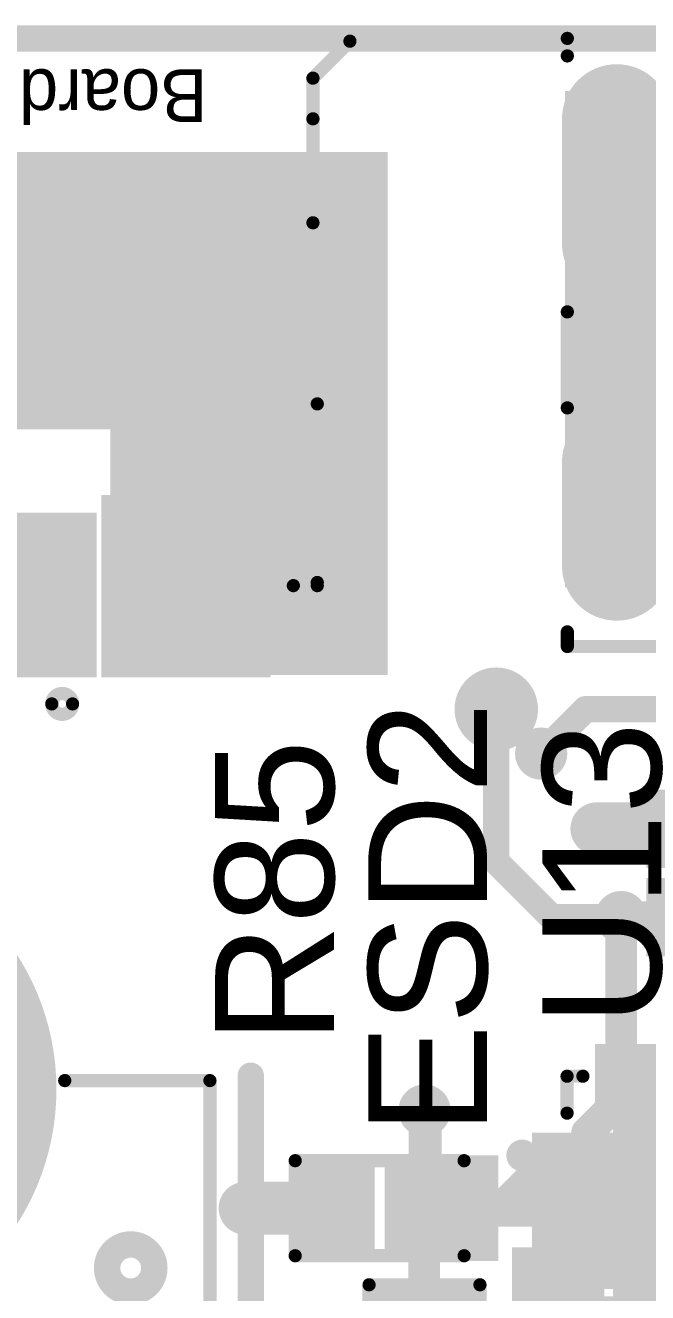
# Model space of a CAD drawing. Header units: millimetres. Extents: x -0.39 to 4.37, y -0.38 to 3.54.
# Drawn here: x 0.3766 to 0.6124, y 3.0368 to 3.5168 of the extents above; entities that cross this region are included whole.
import ezdxf

# ---------------------------------------------------------------- set-up
doc = ezdxf.new("R2010")
doc.units = ezdxf.units.MM
doc.header["$MEASUREMENT"] = 0
for name, color, linetype in [('BottomLayer', 5, 'Continuous'), ('BottomPaste', 16, 'Continuous'), ('BottomSolder', 6, 'Continuous'), ('Mechanical2', 216, 'Continuous'), ('MultiLayer', 9, 'Continuous'), ('PadHoleLayer', 156, 'Continuous'), ('TopLayer', 1, 'Continuous'), ('TopOverlay', 2, 'Continuous'), ('TopPaste', 8, 'Continuous'), ('TopSolder', 216, 'Continuous'), ('ViaHoleLayer', 16, 'Continuous')]:
    doc.layers.add(name, color=color, linetype=linetype)
doc.styles.add('Arial', font='', dxfattribs={"height": 0.2})
doc.styles.get('Arial').set_extended_font_data('Arial')

# ---------------------------------------------------------------- blocks, each defined once
blk = doc.blocks.new('C__0402_B_48')
at = {"layer": 'BottomLayer'}
for points in [[(-0.0095, 0.0125), (-0.0095, -0.0125), (-0.0275, -0.0125), (-0.0275, 0.0125)], [(0.0275, 0.0125), (0.0275, -0.0125), (0.0095, -0.0125), (0.0095, 0.0125)]]:
    blk.add_hatch(color=5, dxfattribs=at).paths.add_polyline_path(points)
at = {"layer": 'BottomPaste'}
for points in [[(-0.0095, 0.0125), (-0.0095, -0.0125), (-0.0275, -0.0125), (-0.0275, 0.0125)], [(0.0275, 0.0125), (0.0275, -0.0125), (0.0095, -0.0125), (0.0095, 0.0125)]]:
    blk.add_hatch(color=16, dxfattribs=at).paths.add_polyline_path(points)
at = {"layer": 'BottomSolder'}
for points in [[(-0.00714, 0.01486), (-0.00714, -0.01486), (-0.02986, -0.01486), (-0.02986, 0.01486)], [(0.02986, 0.01486), (0.02986, -0.01486), (0.00714, -0.01486), (0.00714, 0.01486)]]:
    blk.add_hatch(color=6, dxfattribs=at).paths.add_polyline_path(points)
blk = doc.blocks.new('2305018_2_79')
at = {"layer": 'BottomLayer'}
h = blk.add_hatch(color=5, dxfattribs=at)
edge = h.paths.add_edge_path()
edge.add_arc((0.1752, 0.03937), 0.01673, 180, 360)
edge.add_line((0.19193, 0.03937), (0.19193, 0.07874))
edge.add_arc((0.1752, 0.07874), 0.01673, 0, 180)
edge.add_line((0.15846, 0.07874), (0.15846, 0.03937))
h = blk.add_hatch(color=5, dxfattribs=at)
edge = h.paths.add_edge_path()
edge.add_arc((0.1752, -0.09055), 0.01673, 180, 360)
edge.add_line((0.19193, -0.09055), (0.19193, -0.04331))
edge.add_arc((0.1752, -0.04331), 0.01673, 0, 180)
edge.add_line((0.15846, -0.04331), (0.15846, -0.09055))
at = {"layer": 'BottomSolder'}
h = blk.add_hatch(color=6, dxfattribs=at)
edge = h.paths.add_edge_path()
edge.add_arc((0.1752, 0.03937), 0.02073, 180, 360)
edge.add_line((0.19593, 0.03937), (0.19593, 0.07874))
edge.add_arc((0.1752, 0.07874), 0.02073, 0, 180)
edge.add_line((0.15446, 0.07874), (0.15446, 0.03937))
h = blk.add_hatch(color=6, dxfattribs=at)
edge = h.paths.add_edge_path()
edge.add_arc((0.1752, -0.09055), 0.02073, 180, 360)
edge.add_line((0.19593, -0.09055), (0.19593, -0.04331))
edge.add_arc((0.1752, -0.04331), 0.02073, 0, 180)
edge.add_line((0.15446, -0.04331), (0.15446, -0.09055))
at = {"layer": 'MultiLayer'}
h = blk.add_hatch(color=9, dxfattribs=at)
edge = h.paths.add_edge_path()
edge.add_arc((0.1752, 0.03937), 0.01673, 180, 360)
edge.add_line((0.19193, 0.03937), (0.19193, 0.07874))
edge.add_arc((0.1752, 0.07874), 0.01673, 0, 180)
edge.add_line((0.15846, 0.07874), (0.15846, 0.03937))
h = blk.add_hatch(color=9, dxfattribs=at)
edge = h.paths.add_edge_path()
edge.add_arc((0.1752, -0.09055), 0.01673, 180, 360)
edge.add_line((0.19193, -0.09055), (0.19193, -0.04331))
edge.add_arc((0.1752, -0.04331), 0.01673, 0, 180)
edge.add_line((0.15846, -0.04331), (0.15846, -0.09055))
at = {"layer": 'PadHoleLayer'}
h = blk.add_hatch(color=156, dxfattribs=at)
edge = h.paths.add_edge_path()
edge.add_arc((0.1752, 0.03937), 0.00886, 180, 360)
edge.add_line((0.18406, 0.03937), (0.18406, 0.07874))
edge.add_arc((0.1752, 0.07874), 0.00886, 0, 180)
edge.add_line((0.16634, 0.07874), (0.16634, 0.03937))
h = blk.add_hatch(color=156, dxfattribs=at)
edge = h.paths.add_edge_path()
edge.add_arc((0.1752, -0.09055), 0.00886, 180, 360)
edge.add_line((0.18406, -0.09055), (0.18406, -0.04331))
edge.add_arc((0.1752, -0.04331), 0.00886, 0, 180)
edge.add_line((0.16634, -0.04331), (0.16634, -0.09055))
at = {"layer": 'TopLayer'}
h = blk.add_hatch(color=1, dxfattribs=at)
edge = h.paths.add_edge_path()
edge.add_arc((0.1752, 0.03937), 0.01673, 180, 360)
edge.add_line((0.19193, 0.03937), (0.19193, 0.07874))
edge.add_arc((0.1752, 0.07874), 0.01673, 0, 180)
edge.add_line((0.15846, 0.07874), (0.15846, 0.03937))
h = blk.add_hatch(color=1, dxfattribs=at)
edge = h.paths.add_edge_path()
edge.add_arc((0.1752, -0.09055), 0.01673, 180, 360)
edge.add_line((0.19193, -0.09055), (0.19193, -0.04331))
edge.add_arc((0.1752, -0.04331), 0.01673, 0, 180)
edge.add_line((0.15846, -0.04331), (0.15846, -0.09055))
at = {"layer": 'TopSolder'}
h = blk.add_hatch(color=216, dxfattribs=at)
edge = h.paths.add_edge_path()
edge.add_arc((0.1752, 0.03937), 0.02073, 180, 360)
edge.add_line((0.19593, 0.03937), (0.19593, 0.07874))
edge.add_arc((0.1752, 0.07874), 0.02073, 0, 180)
edge.add_line((0.15446, 0.07874), (0.15446, 0.03937))
h = blk.add_hatch(color=216, dxfattribs=at)
edge = h.paths.add_edge_path()
edge.add_arc((0.1752, -0.09055), 0.02073, 180, 360)
edge.add_line((0.19593, -0.09055), (0.19593, -0.04331))
edge.add_arc((0.1752, -0.04331), 0.02073, 0, 180)
edge.add_line((0.15446, -0.04331), (0.15446, -0.09055))
at = {"layer": 'TopOverlay', "const_width": 0.005}
for points in [[(0.1939, 0.10925), (-0.1939, 0.10925)], [(0.1939, 0.10925), (0.1939, 0.10372)], [(0.1939, 0.01889), (0.1939, -0.01747)], [(0.1939, -0.11442), (0.1939, -0.12106)], [(0.1939, -0.12106), (-0.1939, -0.12106)]]:
    blk.add_lwpolyline(points, dxfattribs=at)
at = {"layer": 'TopOverlay', "const_width": 0.0025}
for points in [[(0.19265, 0.10925, 1), (0.19515, 0.10925, 1)], [(0.19265, 0.10925, 1), (0.19515, 0.10925, 1)], [(0.19265, 0.10372, 1), (0.19515, 0.10372, 1)], [(0.19265, 0.01889, 1), (0.19515, 0.01889, 1)], [(0.19265, -0.01747, 1), (0.19515, -0.01747, 1)], [(0.19265, -0.11442, 1), (0.19515, -0.11442, 1)], [(0.19265, -0.12106, 1), (0.19515, -0.12106, 1)], [(0.19265, -0.12106, 1), (0.19515, -0.12106, 1)]]:
    blk.add_lwpolyline(points, format="xyb", close=True, dxfattribs=at)
blk = doc.blocks.new('14_MLP__2_5_2_5__83')
at = {"layer": 'TopLayer'}
for points in [[(-0.03543, 0.03642), (-0.03543, 0.05925), (-0.02362, 0.05925), (-0.02362, 0.03642)], [(-0.01575, 0.03642), (-0.01575, 0.05925), (-0.00394, 0.05925), (-0.00394, 0.03642)], [(0.00394, 0.03642), (0.00394, 0.05925), (0.01575, 0.05925), (0.01575, 0.03642)], [(0.02362, 0.03642), (0.02362, 0.05925), (0.03543, 0.05925), (0.03543, 0.03642)], [(-0.05925, 0.02559), (-0.03642, 0.02559), (-0.03642, 0.01378), (-0.05925, 0.01378)], [(0.02854, -0.02854), (-0.02854, -0.02854), (-0.02854, 0.02854), (0.02854, 0.02854)], [(0.03642, 0.02559), (0.05925, 0.02559), (0.05925, 0.01378), (0.03642, 0.01378)], [(-0.05925, 0.00591), (-0.03642, 0.00591), (-0.03642, -0.00591), (-0.05925, -0.00591)], [(0.03642, 0.00591), (0.05925, 0.00591), (0.05925, -0.00591), (0.03642, -0.00591)], [(-0.05925, -0.01378), (-0.03642, -0.01378), (-0.03642, -0.02559), (-0.05925, -0.02559)], [(0.03642, -0.01378), (0.05925, -0.01378), (0.05925, -0.02559), (0.03642, -0.02559)], [(-0.02362, -0.03642), (-0.02362, -0.05925), (-0.03543, -0.05925), (-0.03543, -0.03642)], [(-0.00394, -0.03642), (-0.00394, -0.05925), (-0.01575, -0.05925), (-0.01575, -0.03642)], [(0.01575, -0.03642), (0.01575, -0.05925), (0.00394, -0.05925), (0.00394, -0.03642)], [(0.03543, -0.03642), (0.03543, -0.05925), (0.02362, -0.05925), (0.02362, -0.03642)]]:
    blk.add_hatch(color=1, dxfattribs=at).paths.add_polyline_path(points)
at = {"layer": 'TopPaste'}
for points in [[(-0.03543, 0.03642), (-0.03543, 0.05925), (-0.02362, 0.05925), (-0.02362, 0.03642)], [(-0.01575, 0.03642), (-0.01575, 0.05925), (-0.00394, 0.05925), (-0.00394, 0.03642)], [(0.00394, 0.03642), (0.00394, 0.05925), (0.01575, 0.05925), (0.01575, 0.03642)], [(0.02362, 0.03642), (0.02362, 0.05925), (0.03543, 0.05925), (0.03543, 0.03642)], [(-0.05925, 0.02559), (-0.03642, 0.02559), (-0.03642, 0.01378), (-0.05925, 0.01378)], [(0.02854, -0.02854), (-0.02854, -0.02854), (-0.02854, 0.02854), (0.02854, 0.02854)], [(0.03642, 0.02559), (0.05925, 0.02559), (0.05925, 0.01378), (0.03642, 0.01378)], [(-0.05925, 0.00591), (-0.03642, 0.00591), (-0.03642, -0.00591), (-0.05925, -0.00591)], [(0.03642, 0.00591), (0.05925, 0.00591), (0.05925, -0.00591), (0.03642, -0.00591)], [(-0.05925, -0.01378), (-0.03642, -0.01378), (-0.03642, -0.02559), (-0.05925, -0.02559)], [(0.03642, -0.01378), (0.05925, -0.01378), (0.05925, -0.02559), (0.03642, -0.02559)], [(-0.02362, -0.03642), (-0.02362, -0.05925), (-0.03543, -0.05925), (-0.03543, -0.03642)], [(-0.00394, -0.03642), (-0.00394, -0.05925), (-0.01575, -0.05925), (-0.01575, -0.03642)], [(0.01575, -0.03642), (0.01575, -0.05925), (0.00394, -0.05925), (0.00394, -0.03642)], [(0.03543, -0.03642), (0.03543, -0.05925), (0.02362, -0.05925), (0.02362, -0.03642)]]:
    blk.add_hatch(color=8, dxfattribs=at).paths.add_polyline_path(points)
at = {"layer": 'TopSolder'}
for points in [[(-0.03943, 0.03242), (-0.03943, 0.06325), (-0.01962, 0.06325), (-0.01962, 0.03242)], [(-0.01975, 0.03242), (-0.01975, 0.06325), (0.00006, 0.06325), (0.00006, 0.03242)], [(-0.00006, 0.03242), (-0.00006, 0.06325), (0.01975, 0.06325), (0.01975, 0.03242)], [(0.01962, 0.03242), (0.01962, 0.06325), (0.03943, 0.06325), (0.03943, 0.03242)], [(-0.06325, 0.02959), (-0.03242, 0.02959), (-0.03242, 0.00978), (-0.06325, 0.00978)], [(0.03254, -0.03254), (-0.03254, -0.03254), (-0.03254, 0.03254), (0.03254, 0.03254)], [(0.03242, 0.02959), (0.06325, 0.02959), (0.06325, 0.00978), (0.03242, 0.00978)], [(-0.06325, 0.00991), (-0.03242, 0.00991), (-0.03242, -0.00991), (-0.06325, -0.00991)], [(0.03242, 0.00991), (0.06325, 0.00991), (0.06325, -0.00991), (0.03242, -0.00991)], [(-0.06325, -0.00978), (-0.03242, -0.00978), (-0.03242, -0.02959), (-0.06325, -0.02959)], [(0.03242, -0.00978), (0.06325, -0.00978), (0.06325, -0.02959), (0.03242, -0.02959)], [(-0.01962, -0.03242), (-0.01962, -0.06325), (-0.03943, -0.06325), (-0.03943, -0.03242)], [(0.00006, -0.03242), (0.00006, -0.06325), (-0.01975, -0.06325), (-0.01975, -0.03242)], [(0.01975, -0.03242), (0.01975, -0.06325), (-0.00006, -0.06325), (-0.00006, -0.03242)], [(0.03943, -0.03242), (0.03943, -0.06325), (0.01962, -0.06325), (0.01962, -0.03242)]]:
    blk.add_hatch(color=216, dxfattribs=at).paths.add_polyline_path(points)
at = {"layer": 'TopOverlay', "const_width": 0.005}
for points in [[(-0.05, 0.037), (-0.05, 0.051)], [(-0.05, 0.051), (-0.044, 0.051)], [(0.044, 0.051), (0.05, 0.051)], [(0.05, 0.037), (0.05, 0.051)], [(-0.05, -0.051), (-0.05, -0.037)], [(0.05, -0.051), (0.05, -0.037)], [(-0.05, -0.051), (-0.044, -0.051)], [(0.044, -0.051), (0.05, -0.051)]]:
    blk.add_lwpolyline(points, dxfattribs=at)
at = {"layer": 'TopOverlay'}
for points, const_width in [([(-0.05125, 0.051, 1), (-0.04875, 0.051, 1)], 0.0025), ([(-0.05125, 0.051, 1), (-0.04875, 0.051, 1)], 0.0025), ([(-0.04525, 0.051, 1), (-0.04275, 0.051, 1)], 0.0025), ([(0.04275, 0.051, 1), (0.04525, 0.051, 1)], 0.0025), ([(0.04875, 0.051, 1), (0.05125, 0.051, 1)], 0.0025), ([(0.04875, 0.051, 1), (0.05125, 0.051, 1)], 0.0025), ([(-0.05125, 0.037, 1), (-0.04875, 0.037, 1)], 0.0025), ([(0.04875, 0.037, 1), (0.05125, 0.037, 1)], 0.0025), ([(-0.066, 0.021, 1), (-0.068, 0.021, 1)], 0.01), ([(-0.0705, 0.021, 1), (-0.0655, 0.021, 1)], 0.005), ([(-0.0685, 0.021, 1), (-0.0635, 0.021, 1)], 0.005), ([(-0.05125, -0.037, 1), (-0.04875, -0.037, 1)], 0.0025), ([(0.04875, -0.037, 1), (0.05125, -0.037, 1)], 0.0025), ([(-0.05125, -0.051, 1), (-0.04875, -0.051, 1)], 0.0025), ([(-0.05125, -0.051, 1), (-0.04875, -0.051, 1)], 0.0025), ([(-0.04525, -0.051, 1), (-0.04275, -0.051, 1)], 0.0025), ([(0.04275, -0.051, 1), (0.04525, -0.051, 1)], 0.0025), ([(0.04875, -0.051, 1), (0.05125, -0.051, 1)], 0.0025), ([(0.04875, -0.051, 1), (0.05125, -0.051, 1)], 0.0025)]:
    blk.add_lwpolyline(points, format="xyb", close=True, dxfattribs=dict(at, const_width=const_width))
blk = doc.blocks.new('RES0603_120')
at = {"layer": 'TopLayer'}
for points in [[(-0.015, 0.0175), (-0.015, -0.0175), (-0.045, -0.0175), (-0.045, 0.0175)], [(0.045, 0.0175), (0.045, -0.0175), (0.015, -0.0175), (0.015, 0.0175)]]:
    blk.add_hatch(color=1, dxfattribs=at).paths.add_polyline_path(points)
at = {"layer": 'TopPaste'}
for points in [[(-0.015, 0.0175), (-0.015, -0.0175), (-0.045, -0.0175), (-0.045, 0.0175)], [(0.045, 0.0175), (0.045, -0.0175), (0.015, -0.0175), (0.015, 0.0175)]]:
    blk.add_hatch(color=8, dxfattribs=at).paths.add_polyline_path(points)
at = {"layer": 'TopSolder'}
for points in [[(-0.011, 0.0215), (-0.011, -0.0215), (-0.049, -0.0215), (-0.049, 0.0215)], [(0.049, 0.0215), (0.049, -0.0215), (0.011, -0.0215), (0.011, 0.0215)]]:
    blk.add_hatch(color=216, dxfattribs=at).paths.add_polyline_path(points)
at = {"layer": 'TopOverlay', "const_width": 0.005}
for points in [[(-0.048, -0.021), (-0.048, 0.021)], [(0.048, 0.021), (-0.048, 0.021)], [(0.048, -0.021), (0.048, 0.021)], [(0.048, -0.021), (-0.048, -0.021)]]:
    blk.add_lwpolyline(points, dxfattribs=at)
at = {"layer": 'TopOverlay', "const_width": 0.0025}
for points in [[(-0.04925, 0.021, 1), (-0.04675, 0.021, 1)], [(-0.04925, 0.021, 1), (-0.04675, 0.021, 1)], [(0.04675, 0.021, 1), (0.04925, 0.021, 1)], [(0.04675, 0.021, 1), (0.04925, 0.021, 1)], [(-0.04925, -0.021, 1), (-0.04675, -0.021, 1)], [(-0.04925, -0.021, 1), (-0.04675, -0.021, 1)], [(0.04675, -0.021, 1), (0.04925, -0.021, 1)], [(0.04675, -0.021, 1), (0.04925, -0.021, 1)]]:
    blk.add_lwpolyline(points, format="xyb", close=True, dxfattribs=at)
blk = doc.blocks.new('DFN1006_2L_241')
at = {"layer": 'TopLayer'}
for points in [[(-0.02756, 0.01299), (-0.00591, 0.01299), (-0.00591, -0.01299), (-0.02756, -0.01299)], [(0.00591, 0.01299), (0.02756, 0.01299), (0.02756, -0.01299), (0.00591, -0.01299)]]:
    blk.add_hatch(color=1, dxfattribs=at).paths.add_polyline_path(points)
at = {"layer": 'TopOverlay'}
blk.add_hatch(color=2, dxfattribs=at).paths.add_polyline_path([(-0.045, -0.02), (-0.032, -0.02), (-0.032, 0.02), (-0.045, 0.02)])
at = {"layer": 'TopPaste'}
for points in [[(-0.02756, 0.01299), (-0.00591, 0.01299), (-0.00591, -0.01299), (-0.02756, -0.01299)], [(0.00591, 0.01299), (0.02756, 0.01299), (0.02756, -0.01299), (0.00591, -0.01299)]]:
    blk.add_hatch(color=8, dxfattribs=at).paths.add_polyline_path(points)
at = {"layer": 'TopSolder'}
for points in [[(-0.03156, 0.01699), (-0.00191, 0.01699), (-0.00191, -0.01699), (-0.03156, -0.01699)], [(0.00191, 0.01699), (0.03156, 0.01699), (0.03156, -0.01699), (0.00191, -0.01699)]]:
    blk.add_hatch(color=216, dxfattribs=at).paths.add_polyline_path(points)
at = {"layer": 'TopOverlay', "const_width": 0.005}
for points in [[(-0.032, 0.018), (-0.032, -0.018)], [(0.032, 0.018), (-0.032, 0.018)], [(0.032, 0.018), (0.032, -0.018)], [(0.032, -0.018), (-0.032, -0.018)]]:
    blk.add_lwpolyline(points, dxfattribs=at)
at = {"layer": 'TopOverlay', "const_width": 0.0025}
for points in [[(-0.03325, 0.018, 1), (-0.03075, 0.018, 1)], [(-0.03325, 0.018, 1), (-0.03075, 0.018, 1)], [(0.03075, 0.018, 1), (0.03325, 0.018, 1)], [(0.03075, 0.018, 1), (0.03325, 0.018, 1)], [(-0.03325, -0.018, 1), (-0.03075, -0.018, 1)], [(-0.03325, -0.018, 1), (-0.03075, -0.018, 1)], [(0.03075, -0.018, 1), (0.03325, -0.018, 1)], [(0.03075, -0.018, 1), (0.03325, -0.018, 1)]]:
    blk.add_lwpolyline(points, format="xyb", close=True, dxfattribs=at)
blk = doc.blocks.new('DFN1006_2L_B_245')
at = {"layer": 'BottomLayer'}
for points in [[(-0.02756, 0.01299), (-0.00591, 0.01299), (-0.00591, -0.01299), (-0.02756, -0.01299)], [(0.00591, 0.01299), (0.02756, 0.01299), (0.02756, -0.01299), (0.00591, -0.01299)]]:
    blk.add_hatch(color=5, dxfattribs=at).paths.add_polyline_path(points)
at = {"layer": 'BottomPaste'}
for points in [[(-0.02756, 0.01299), (-0.00591, 0.01299), (-0.00591, -0.01299), (-0.02756, -0.01299)], [(0.00591, 0.01299), (0.02756, 0.01299), (0.02756, -0.01299), (0.00591, -0.01299)]]:
    blk.add_hatch(color=16, dxfattribs=at).paths.add_polyline_path(points)
at = {"layer": 'BottomSolder'}
for points in [[(-0.03156, 0.01699), (-0.00191, 0.01699), (-0.00191, -0.01699), (-0.03156, -0.01699)], [(0.00191, 0.01699), (0.03156, 0.01699), (0.03156, -0.01699), (0.00191, -0.01699)]]:
    blk.add_hatch(color=6, dxfattribs=at).paths.add_polyline_path(points)
blk = doc.blocks.new('61400416021_322')
at = {"layer": 'BottomLayer'}
h = blk.add_hatch(color=5, dxfattribs=at)
edge = h.paths.add_edge_path()
edge.add_arc((-0.25866, -0.10669), 0.09055, 0, 360)
at = {"layer": 'BottomSolder'}
h = blk.add_hatch(color=6, dxfattribs=at)
edge = h.paths.add_edge_path()
edge.add_arc((-0.25866, -0.10669), 0.09455, 0, 360)
at = {"layer": 'MultiLayer'}
h = blk.add_hatch(color=9, dxfattribs=at)
edge = h.paths.add_edge_path()
edge.add_arc((-0.25866, -0.10669), 0.09055, 0, 360)
at = {"layer": 'TopLayer'}
h = blk.add_hatch(color=1, dxfattribs=at)
edge = h.paths.add_edge_path()
edge.add_arc((-0.25866, -0.10669), 0.09055, 0, 360)
at = {"layer": 'TopSolder'}
h = blk.add_hatch(color=216, dxfattribs=at)
edge = h.paths.add_edge_path()
edge.add_arc((-0.25866, -0.10669), 0.09455, 0, 360)
at = {"layer": 'TopOverlay', "const_width": 0.005}
for points in [[(0.257, 0.046), (-0.262, 0.046)], [(-0.262, -0.009), (-0.262, 0.046)]]:
    blk.add_lwpolyline(points, dxfattribs=at)
at = {"layer": 'TopOverlay'}
for points, const_width in [([(-0.26325, 0.046, 1), (-0.26075, 0.046, 1)], 0.0025), ([(-0.26325, 0.046, 1), (-0.26075, 0.046, 1)], 0.0025), ([(-0.18206, 0.016, 1), (-0.19994, 0.016, 1)], 0.01), ([(-0.20244, 0.016, 1), (-0.19744, 0.016, 1)], 0.005), ([(-0.18456, 0.016, 1), (-0.17956, 0.016, 1)], 0.005), ([(-0.26325, -0.009, 1), (-0.26075, -0.009, 1)], 0.0025)]:
    blk.add_lwpolyline(points, format="xyb", close=True, dxfattribs=dict(at, const_width=const_width))
blk = doc.blocks.new('0473460001_424')
at = {"layer": 'TopLayer'}
for points in [[(-0.16998, 0.11589), (-0.11388, 0.11589), (-0.11388, 0.05487), (-0.16998, 0.05487)], [(-0.10404, 0.11589), (-0.08632, 0.11589), (-0.08632, 0.06156), (-0.10404, 0.06156)], [(-0.12471, 0.0214), (-0.05384, 0.0214), (-0.05384, -0.0534), (-0.12471, -0.0534)], [(-0.20935, 0.00959), (-0.14439, 0.00959), (-0.14439, -0.04159), (-0.20935, -0.04159)]]:
    blk.add_hatch(color=1, dxfattribs=at).paths.add_polyline_path(points)
at = {"layer": 'TopPaste'}
for points in [[(-0.16998, 0.11589), (-0.11388, 0.11589), (-0.11388, 0.05487), (-0.16998, 0.05487)], [(-0.10404, 0.11589), (-0.08632, 0.11589), (-0.08632, 0.06156), (-0.10404, 0.06156)], [(-0.12471, 0.0214), (-0.05384, 0.0214), (-0.05384, -0.0534), (-0.12471, -0.0534)], [(-0.20935, 0.00959), (-0.14439, 0.00959), (-0.14439, -0.04159), (-0.20935, -0.04159)]]:
    blk.add_hatch(color=8, dxfattribs=at).paths.add_polyline_path(points)
at = {"layer": 'TopSolder'}
for points in [[(-0.17398, 0.11989), (-0.10988, 0.11989), (-0.10988, 0.05087), (-0.17398, 0.05087)], [(-0.10804, 0.11989), (-0.08232, 0.11989), (-0.08232, 0.05756), (-0.10804, 0.05756)], [(-0.08245, 0.11989), (-0.05673, 0.11989), (-0.05673, 0.05756), (-0.08245, 0.05756)], [(-0.12871, 0.0254), (-0.04984, 0.0254), (-0.04984, -0.0574), (-0.12871, -0.0574)], [(-0.21335, 0.01359), (-0.14039, 0.01359), (-0.14039, -0.04559), (-0.21335, -0.04559)]]:
    blk.add_hatch(color=216, dxfattribs=at).paths.add_polyline_path(points)
at = {"layer": 'TopOverlay'}
for points, const_width in [([(-0.09106, 0.13, 1), (-0.09894, 0.13, 1)], 0.005), ([(-0.10019, 0.13, 1), (-0.09769, 0.13, 1)], 0.0025), ([(-0.09231, 0.13, 1), (-0.08981, 0.13, 1)], 0.0025), ([(-0.19289, 0.0852, 1), (-0.19039, 0.0852, 1)], 0.0025), ([(-0.19289, 0.084, 1), (-0.19039, 0.084, 1)], 0.0025), ([(-0.18383, 0.0852, 1), (-0.18133, 0.0852, 1)], 0.0025), ([(-0.19289, 0.01637, 1), (-0.19039, 0.01637, 1)], 0.0025), ([(-0.19125, -0.05223, 1), (-0.18875, -0.05223, 1)], 0.0025), ([(-0.19125, -0.0916, 1), (-0.18875, -0.0916, 1)], 0.0025), ([(-0.19125, -0.0916, 1), (-0.18875, -0.0916, 1)], 0.0025), ([(-0.19125, -0.107, 1), (-0.18875, -0.107, 1)], 0.0025), ([(-0.19125, -0.107, 1), (-0.18875, -0.107, 1)], 0.0025), ([(-0.20525, -0.121, 1), (-0.20275, -0.121, 1)], 0.0025), ([(-0.20525, -0.121, 1), (-0.20275, -0.121, 1)], 0.0025)]:
    blk.add_lwpolyline(points, format="xyb", close=True, dxfattribs=dict(at, const_width=const_width))
at = {"layer": 'TopOverlay', "const_width": 0.005}
for points in [[(-0.18258, 0.0852), (-0.19164, 0.0852)], [(-0.19164, 0.084), (-0.19164, 0.01637)], [(-0.19, -0.05223), (-0.19, -0.0916)], [(-0.19, -0.0916), (-0.19, -0.107)], [(-0.19, -0.107), (-0.204, -0.121)], [(0.119, -0.121), (-0.204, -0.121)]]:
    blk.add_lwpolyline(points, dxfattribs=at)
at = {"layer": 'TopOverlay'}
blk.add_text('Board Edge', height=0.02, dxfattribs=at).set_placement((-0.15, -0.11034))
blk = doc.blocks.new('C__0402_B_430')
at = {"layer": 'BottomLayer'}
for points in [[(-0.0095, 0.0125), (-0.0095, -0.0125), (-0.0275, -0.0125), (-0.0275, 0.0125)], [(0.0275, 0.0125), (0.0275, -0.0125), (0.0095, -0.0125), (0.0095, 0.0125)]]:
    blk.add_hatch(color=5, dxfattribs=at).paths.add_polyline_path(points)
at = {"layer": 'BottomPaste'}
for points in [[(-0.0095, 0.0125), (-0.0095, -0.0125), (-0.0275, -0.0125), (-0.0275, 0.0125)], [(0.0275, 0.0125), (0.0275, -0.0125), (0.0095, -0.0125), (0.0095, 0.0125)]]:
    blk.add_hatch(color=16, dxfattribs=at).paths.add_polyline_path(points)
at = {"layer": 'BottomSolder'}
for points in [[(-0.00714, 0.01486), (-0.00714, -0.01486), (-0.02986, -0.01486), (-0.02986, 0.01486)], [(0.02986, 0.01486), (0.02986, -0.01486), (0.00714, -0.01486), (0.00714, 0.01486)]]:
    blk.add_hatch(color=6, dxfattribs=at).paths.add_polyline_path(points)

msp = doc.modelspace()

# ---------------------------------------------------------------- hatches: boundary and pattern name
at = {"layer": 'BottomLayer'}
h = msp.add_hatch(color=5, dxfattribs=at)
edge = h.paths.add_edge_path()
edge.add_arc((0.39219, 3.45282), 0.00591, 0, 360)
h = msp.add_hatch(color=5, dxfattribs=at)
edge = h.paths.add_edge_path()
edge.add_arc((0.44101, 3.45282), 0.00591, 0, 360)
h = msp.add_hatch(color=5, dxfattribs=at)
edge = h.paths.add_edge_path()
edge.add_arc((0.48982, 3.45282), 0.00591, 0, 360)
h = msp.add_hatch(color=5, dxfattribs=at)
edge = h.paths.add_edge_path()
edge.add_arc((0.48942, 3.30433), 0.00591, 0, 360)
h = msp.add_hatch(color=5, dxfattribs=at)
edge = h.paths.add_edge_path()
edge.add_arc((0.555, 3.25782), 0.01181, 0, 360)
h = msp.add_hatch(color=5, dxfattribs=at)
edge = h.paths.add_edge_path()
edge.add_arc((0.572, 3.241), 0.00591, 0, 360)
h = msp.add_hatch(color=5, dxfattribs=at)
edge = h.paths.add_edge_path()
edge.add_arc((0.59309, 3.21255), 0.00591, 0, 360)
h = msp.add_hatch(color=5, dxfattribs=at)
edge = h.paths.add_edge_path()
edge.add_arc((0.60229, 3.17909), 0.00591, 0, 360)
h = msp.add_hatch(color=5, dxfattribs=at)
edge = h.paths.add_edge_path()
edge.add_arc((0.52782, 3.10582), 0.00591, 0, 360)
h = msp.add_hatch(color=5, dxfattribs=at)
edge = h.paths.add_edge_path()
edge.add_arc((0.45982, 3.06882), 0.00591, 0, 360)
at = {"layer": 'BottomSolder'}
h = msp.add_hatch(color=6, dxfattribs=at)
edge = h.paths.add_edge_path()
edge.add_arc((0.39219, 3.45282), 0.00991, 0, 360)
h = msp.add_hatch(color=6, dxfattribs=at)
edge = h.paths.add_edge_path()
edge.add_arc((0.44101, 3.45282), 0.00991, 0, 360)
h = msp.add_hatch(color=6, dxfattribs=at)
edge = h.paths.add_edge_path()
edge.add_arc((0.48982, 3.45282), 0.00991, 0, 360)
h = msp.add_hatch(color=6, dxfattribs=at)
edge = h.paths.add_edge_path()
edge.add_arc((0.48942, 3.30433), 0.00991, 0, 360)
h = msp.add_hatch(color=6, dxfattribs=at)
edge = h.paths.add_edge_path()
edge.add_arc((0.555, 3.25782), 0.01581, 0, 360)
h = msp.add_hatch(color=6, dxfattribs=at)
edge = h.paths.add_edge_path()
edge.add_arc((0.572, 3.241), 0.00991, 0, 360)
h = msp.add_hatch(color=6, dxfattribs=at)
edge = h.paths.add_edge_path()
edge.add_arc((0.59309, 3.21255), 0.00991, 0, 360)
h = msp.add_hatch(color=6, dxfattribs=at)
edge = h.paths.add_edge_path()
edge.add_arc((0.60229, 3.17909), 0.00991, 0, 360)
h = msp.add_hatch(color=6, dxfattribs=at)
edge = h.paths.add_edge_path()
edge.add_arc((0.52782, 3.10582), 0.00991, 0, 360)
h = msp.add_hatch(color=6, dxfattribs=at)
edge = h.paths.add_edge_path()
edge.add_arc((0.45982, 3.06882), 0.00991, 0, 360)
at = {"layer": 'TopLayer'}
for points in [[(0.581, 3.304), (0.664, 3.304), (0.664, 3.492), (0.581, 3.492)], [(0.16882, 3.36382), (0.51382, 3.36382), (0.51382, 3.46882), (0.16882, 3.46882)], [(0.40882, 3.27082), (0.51382, 3.27082), (0.51382, 3.37082), (0.40882, 3.37082)], [(0.561, 3.009), (0.596, 3.009), (0.596, 3.054), (0.561, 3.054)]]:
    msp.add_hatch(color=1, dxfattribs=at).paths.add_polyline_path(points)
h = msp.add_hatch(color=1, dxfattribs=at)
edge = h.paths.add_edge_path()
edge.add_arc((0.39219, 3.45282), 0.00591, 0, 360)
h = msp.add_hatch(color=1, dxfattribs=at)
edge = h.paths.add_edge_path()
edge.add_arc((0.44101, 3.45282), 0.00591, 0, 360)
h = msp.add_hatch(color=1, dxfattribs=at)
edge = h.paths.add_edge_path()
edge.add_arc((0.48982, 3.45282), 0.00591, 0, 360)
h = msp.add_hatch(color=1, dxfattribs=at)
edge = h.paths.add_edge_path()
edge.add_arc((0.48942, 3.30433), 0.00591, 0, 360)
h = msp.add_hatch(color=1, dxfattribs=at)
edge = h.paths.add_edge_path()
edge.add_arc((0.555, 3.25782), 0.01181, 0, 360)
h = msp.add_hatch(color=1, dxfattribs=at)
edge = h.paths.add_edge_path()
edge.add_arc((0.572, 3.241), 0.00591, 0, 360)
h = msp.add_hatch(color=1, dxfattribs=at)
edge = h.paths.add_edge_path()
edge.add_arc((0.59309, 3.21255), 0.00591, 0, 360)
h = msp.add_hatch(color=1, dxfattribs=at)
edge = h.paths.add_edge_path()
edge.add_arc((0.60229, 3.17909), 0.00591, 0, 360)
h = msp.add_hatch(color=1, dxfattribs=at)
edge = h.paths.add_edge_path()
edge.add_arc((0.52782, 3.10582), 0.00591, 0, 360)
h = msp.add_hatch(color=1, dxfattribs=at)
edge = h.paths.add_edge_path()
edge.add_arc((0.45982, 3.06882), 0.00591, 0, 360)
at = {"layer": 'TopSolder'}
h = msp.add_hatch(color=216, dxfattribs=at)
edge = h.paths.add_edge_path()
edge.add_arc((0.39219, 3.45282), 0.00991, 0, 360)
h = msp.add_hatch(color=216, dxfattribs=at)
edge = h.paths.add_edge_path()
edge.add_arc((0.44101, 3.45282), 0.00991, 0, 360)
h = msp.add_hatch(color=216, dxfattribs=at)
edge = h.paths.add_edge_path()
edge.add_arc((0.48982, 3.45282), 0.00991, 0, 360)
h = msp.add_hatch(color=216, dxfattribs=at)
edge = h.paths.add_edge_path()
edge.add_arc((0.48942, 3.30433), 0.00991, 0, 360)
h = msp.add_hatch(color=216, dxfattribs=at)
edge = h.paths.add_edge_path()
edge.add_arc((0.555, 3.25782), 0.01581, 0, 360)
h = msp.add_hatch(color=216, dxfattribs=at)
edge = h.paths.add_edge_path()
edge.add_arc((0.572, 3.241), 0.00991, 0, 360)
h = msp.add_hatch(color=216, dxfattribs=at)
edge = h.paths.add_edge_path()
edge.add_arc((0.59309, 3.21255), 0.00991, 0, 360)
h = msp.add_hatch(color=216, dxfattribs=at)
edge = h.paths.add_edge_path()
edge.add_arc((0.60229, 3.17909), 0.00991, 0, 360)
h = msp.add_hatch(color=216, dxfattribs=at)
edge = h.paths.add_edge_path()
edge.add_arc((0.52782, 3.10582), 0.00991, 0, 360)
h = msp.add_hatch(color=216, dxfattribs=at)
edge = h.paths.add_edge_path()
edge.add_arc((0.45982, 3.06882), 0.00991, 0, 360)
at = {"layer": 'ViaHoleLayer'}
h = msp.add_hatch(color=16, dxfattribs=at)
edge = h.paths.add_edge_path()
edge.add_arc((0.39219, 3.45282), 0.00394, 0, 360)
h = msp.add_hatch(color=16, dxfattribs=at)
edge = h.paths.add_edge_path()
edge.add_arc((0.44101, 3.45282), 0.00394, 0, 360)
h = msp.add_hatch(color=16, dxfattribs=at)
edge = h.paths.add_edge_path()
edge.add_arc((0.48982, 3.45282), 0.00394, 0, 360)
h = msp.add_hatch(color=16, dxfattribs=at)
edge = h.paths.add_edge_path()
edge.add_arc((0.48942, 3.30433), 0.00394, 0, 360)
h = msp.add_hatch(color=16, dxfattribs=at)
edge = h.paths.add_edge_path()
edge.add_arc((0.555, 3.25782), 0.00591, 0, 360)
h = msp.add_hatch(color=16, dxfattribs=at)
edge = h.paths.add_edge_path()
edge.add_arc((0.572, 3.241), 0.00394, 0, 360)
h = msp.add_hatch(color=16, dxfattribs=at)
edge = h.paths.add_edge_path()
edge.add_arc((0.59309, 3.21255), 0.00394, 0, 360)
h = msp.add_hatch(color=16, dxfattribs=at)
edge = h.paths.add_edge_path()
edge.add_arc((0.60229, 3.17909), 0.00394, 0, 360)
h = msp.add_hatch(color=16, dxfattribs=at)
edge = h.paths.add_edge_path()
edge.add_arc((0.52782, 3.10582), 0.00394, 0, 360)
h = msp.add_hatch(color=16, dxfattribs=at)
edge = h.paths.add_edge_path()
edge.add_arc((0.45982, 3.06882), 0.00394, 0, 360)

# ---------------------------------------------------------------- linework, layer by layer
at = {"layer": 'BottomLayer'}
for points, const_width in [([(0.60063, 3.45775), (0.63375, 3.45775)], 0.008), ([(0.555, 3.2), (0.555, 3.25782)], 0.01), ([(0.572, 3.241), (0.58882, 3.25782)], 0.01), ([(0.58882, 3.25782), (0.65132, 3.25782)], 0.01), ([(0.59309, 3.21255), (0.62882, 3.21255)], 0.02), ([(0.555, 3.2), (0.57591, 3.17909)], 0.01), ([(0.57591, 3.17909), (0.60229, 3.17909)], 0.01), ([(0.60229, 3.17909), (0.62882, 3.17909)], 0.012), ([(0.52782, 3.10582), (0.52832, 3.10532)], 0.012), ([(0.52832, 3.06782), (0.52832, 3.10532)], 0.012), ([(0.55582, 3.06782), (0.56682, 3.07882)], 0.012), ([(0.56682, 3.07882), (0.60082, 3.07882)], 0.012), ([(0.45982, 3.06882), (0.49032, 3.06882)], 0.02), ([(0.52832, 3.06782), (0.55582, 3.06782)], 0.012)]:
    msp.add_lwpolyline(points, dxfattribs=dict(at, const_width=const_width))
for points, const_width in [([(0.59863, 3.45775, 1), (0.60263, 3.45775, 1)], 0.004), ([(0.5525, 3.25782, 1), (0.5575, 3.25782, 1)], 0.005), ([(0.58632, 3.25782, 1), (0.59132, 3.25782, 1)], 0.005), ([(0.58632, 3.25782, 1), (0.59132, 3.25782, 1)], 0.005), ([(0.5695, 3.241, 1), (0.5745, 3.241, 1)], 0.005), ([(0.58809, 3.21255, 1), (0.59809, 3.21255, 1)], 0.01), ([(0.5525, 3.2, 1), (0.5575, 3.2, 1)], 0.005), ([(0.5525, 3.2, 1), (0.5575, 3.2, 1)], 0.005), ([(0.57341, 3.17909, 1), (0.57841, 3.17909, 1)], 0.005), ([(0.57341, 3.17909, 1), (0.57841, 3.17909, 1)], 0.005), ([(0.59929, 3.17909, 1), (0.60529, 3.17909, 1)], 0.006), ([(0.59979, 3.17909, 1), (0.60479, 3.17909, 1)], 0.005), ([(0.52482, 3.10582, 1), (0.53082, 3.10582, 1)], 0.006), ([(0.52532, 3.10532, 1), (0.53132, 3.10532, 1)], 0.006), ([(0.52532, 3.10532, 1), (0.53132, 3.10532, 1)], 0.006), ([(0.56382, 3.07882, 1), (0.56982, 3.07882, 1)], 0.006), ([(0.56382, 3.07882, 1), (0.56982, 3.07882, 1)], 0.006), ([(0.59782, 3.07882, 1), (0.60382, 3.07882, 1)], 0.006), ([(0.45482, 3.06882, 1), (0.46482, 3.06882, 1)], 0.01), ([(0.48532, 3.06882, 1), (0.49532, 3.06882, 1)], 0.01), ([(0.52532, 3.06782, 1), (0.53132, 3.06782, 1)], 0.006), ([(0.52532, 3.06782, 1), (0.53132, 3.06782, 1)], 0.006), ([(0.55282, 3.06782, 1), (0.55882, 3.06782, 1)], 0.006), ([(0.55282, 3.06782, 1), (0.55882, 3.06782, 1)], 0.006)]:
    msp.add_lwpolyline(points, format="xyb", close=True, dxfattribs=dict(at, const_width=const_width))
at = {"layer": 'Mechanical2', "const_width": 0.01}
msp.add_lwpolyline([(-0.10718, 3.51182), (4.30082, 3.51182)], dxfattribs=at)
at = {"layer": 'TopLayer'}
for points, const_width in [([(0.60063, 3.33177), (0.6085, 3.32389)], 0.01), ([(0.43748, 3.30444), (0.48942, 3.30444)], 0.02), ([(0.60229, 3.11566), (0.60229, 3.17909)], 0.012), ([(0.60229, 3.11033), (0.60229, 3.11566)], 0.012), ([(0.58941, 3.09744), (0.60229, 3.11033)], 0.012), ([(0.52782, 3.06909), (0.52782, 3.10582)], 0.012), ([(0.58941, 3.0876), (0.58941, 3.09744)], 0.012), ([(0.58399, 3.08751), (0.58931, 3.08751)], 0.012), ([(0.58931, 3.08751), (0.58941, 3.0876)], 0.012), ([(0.45982, 3.06882), (0.49409, 3.06882)], 0.02), ([(0.52755, 3.06882), (0.52782, 3.06909)], 0.012), ([(0.52755, 3.06882), (0.52769, 3.06869)], 0.012), ([(0.52769, 3.06869), (0.52855, 3.06782)], 0.012), ([(0.52769, 3.02196), (0.52769, 3.06869)], 0.012), ([(0.52855, 3.06782), (0.58399, 3.06782)], 0.012)]:
    msp.add_lwpolyline(points, dxfattribs=dict(at, const_width=const_width))
for points, const_width in [([(0.59813, 3.33177, 1), (0.60313, 3.33177, 1)], 0.005), ([(0.606, 3.32389, 1), (0.611, 3.32389, 1)], 0.005), ([(0.43248, 3.30444, 1), (0.44248, 3.30444, 1)], 0.01), ([(0.48442, 3.30444, 1), (0.49442, 3.30444, 1)], 0.01), ([(0.59929, 3.17909, 1), (0.60529, 3.17909, 1)], 0.006), ([(0.59929, 3.11566, 1), (0.60529, 3.11566, 1)], 0.006), ([(0.59929, 3.11566, 1), (0.60529, 3.11566, 1)], 0.006), ([(0.59929, 3.11033, 1), (0.60529, 3.11033, 1)], 0.006), ([(0.59929, 3.11033, 1), (0.60529, 3.11033, 1)], 0.006), ([(0.52482, 3.10582, 1), (0.53082, 3.10582, 1)], 0.006), ([(0.58641, 3.09744, 1), (0.59241, 3.09744, 1)], 0.006), ([(0.58641, 3.09744, 1), (0.59241, 3.09744, 1)], 0.006), ([(0.58099, 3.08751, 1), (0.58699, 3.08751, 1)], 0.006), ([(0.58631, 3.08751, 1), (0.59231, 3.08751, 1)], 0.006), ([(0.58631, 3.08751, 1), (0.59231, 3.08751, 1)], 0.006), ([(0.58641, 3.0876, 1), (0.59241, 3.0876, 1)], 0.006), ([(0.58641, 3.0876, 1), (0.59241, 3.0876, 1)], 0.006), ([(0.45482, 3.06882, 1), (0.46482, 3.06882, 1)], 0.01), ([(0.48909, 3.06882, 1), (0.49909, 3.06882, 1)], 0.01), ([(0.52455, 3.06882, 1), (0.53055, 3.06882, 1)], 0.006), ([(0.52455, 3.06882, 1), (0.53055, 3.06882, 1)], 0.006), ([(0.52469, 3.06869, 1), (0.53069, 3.06869, 1)], 0.006), ([(0.52469, 3.06869, 1), (0.53069, 3.06869, 1)], 0.006), ([(0.52469, 3.06869, 1), (0.53069, 3.06869, 1)], 0.006), ([(0.52482, 3.06909, 1), (0.53082, 3.06909, 1)], 0.006), ([(0.52482, 3.06909, 1), (0.53082, 3.06909, 1)], 0.006), ([(0.52555, 3.06782, 1), (0.53155, 3.06782, 1)], 0.006), ([(0.52555, 3.06782, 1), (0.53155, 3.06782, 1)], 0.006), ([(0.58099, 3.06782, 1), (0.58699, 3.06782, 1)], 0.006)]:
    msp.add_lwpolyline(points, format="xyb", close=True, dxfattribs=dict(at, const_width=const_width))
at = {"layer": 'TopOverlay', "const_width": 0.01}
msp.add_lwpolyline([(0.462, 2.996), (0.462, 3.119)], dxfattribs=at)
at = {"layer": 'TopOverlay', "const_width": 0.005}
msp.add_lwpolyline([(0.4595, 3.119, 1), (0.4645, 3.119, 1)], format="xyb", close=True, dxfattribs=at)

# ---------------------------------------------------------------- block references
for name, p, rotation in [('2305018_2_79', (0.77582, 3.39082), 180), ('0473460001_424', (0.29555, 3.38982), 180), ('DFN1006_2L_B_245', (0.62882, 3.19582), 90), ('61400416021_322', (0.40052, 2.85516), 270), ('DFN1006_2L_241', (0.51082, 3.06882), 180), ('C__0402_B_48', (0.50982, 3.06782), 180), ('RES0603_120', (0.52782, 2.99182), 270)]:
    msp.add_blockref(name, p, dxfattribs=dict(rotation=rotation))
for name, p in [('14_MLP__2_5_2_5__83', (0.63182, 3.06782)), ('C__0402_B_430', (0.62282, 3.07882))]:
    msp.add_blockref(name, p)

# ---------------------------------------------------------------- texts
at = {"layer": 'TopOverlay', "style": 'Arial'}
for s, p in [('ESD2', (0.55149, 3.09653)), ('U13', (0.61749, 3.13777)), ('R85', (0.49349, 3.13102))]:
    msp.add_text(s, height=0.045, rotation=90, dxfattribs=at).set_placement(p)

doc.saveas('drawing.dxf')
